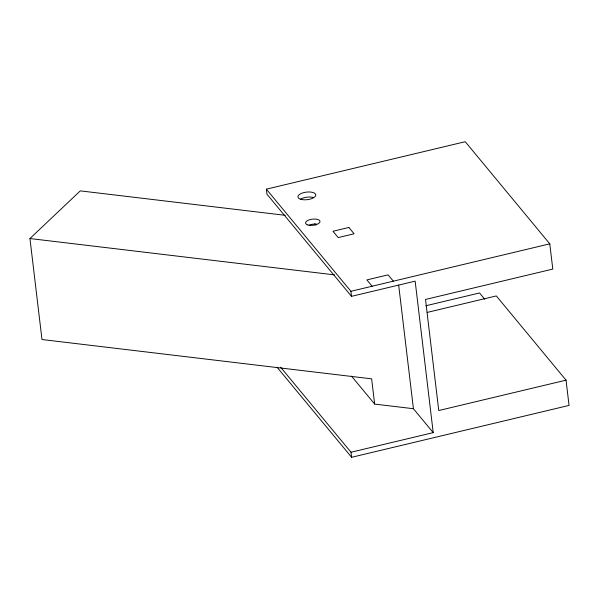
<?xml version="1.0" encoding="UTF-8"?>
<svg xmlns="http://www.w3.org/2000/svg" width="599" height="599" viewBox="0 0 599 599"><rect width="100%" height="100%" fill="white"/><g stroke="black" fill="none" stroke-linecap="round" stroke-linejoin="round"><path stroke-width="0.9" d="M280.602 367.187L351.007 452.238L433.212 432.628L413.415 408.713L374.652 404.085L371.642 378.845L41.99 339.521L29.95 238.544L80.296 190.871L285.259 215.318M433.212 432.628L415.152 281.156L351.508 296.34L266.959 194.211L266.36 189.164L465.236 141.708L549.785 243.845L552.795 269.086L425.515 299.455L438.76 410.532L566.04 380.163L569.05 405.411L351.613 457.292L277.023 367.187M266.36 189.164L350.909 291.294L549.785 243.845M425.867 305.767L479.544 292.963L484.771 299.283M427.214 312.416L496.309 295.928L566.04 380.163M29.95 238.544L334.534 274.874M393.333 281.171L388.107 274.851L366.887 279.913L372.121 286.232M314.782 223.719L315.898 225.067M351.516 376.135L374.652 404.085M398.672 285.117L413.415 408.713M350.909 291.294L351.508 296.34M351.007 452.238L351.613 457.292M309.406 225.044A7.3 3.1 -6.8 0 1 316.654 224.168M300.803 199.033A8.985 3.811 -6.8 0 1 313.419 197.498M348.88 227.47L332.969 231.266L338.203 237.586L354.114 233.79L348.88 227.47M307.938 225.014A7.3 3.1 -6.8 0 0 319.881 222.162A7.3 3.1 -6.8 0 0 310.514 219.481A7.3 3.1 -6.8 0 0 307.938 225.014M300.908 199.325A8.985 3.811 -6.8 0 0 315.606 195.821A8.985 3.811 -6.8 0 0 304.067 192.519A8.985 3.811 -6.8 0 0 300.908 199.325"/></g></svg>
